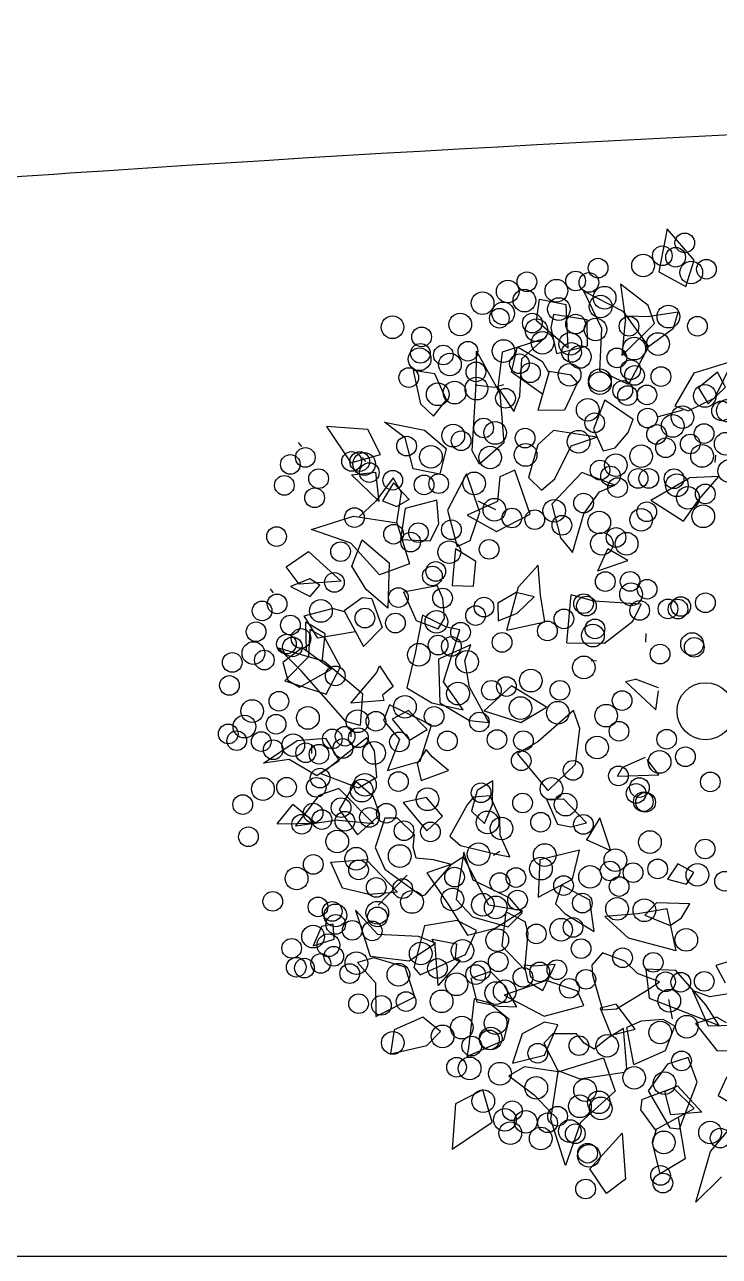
# Model space of a CAD drawing. Header units: millimetres. Extents: x 441061 to 442903, y 4515148 to 4515613.
# Drawn here: x 442267.672 to 442269.493, y 4515523.829 to 4515527.058 of the extents above; entities that cross this region are included whole.
import ezdxf

# ---------------------------------------------------------------- set-up
doc = ezdxf.new("R2010")
doc.units = ezdxf.units.MM
doc.linetypes.add('CONTINUA', pattern=[0])
for name, color, linetype in [('01_ALBIZIA', 7, 'Continuous'), ('01_alzado', 5, 'CONTINUA'), ('01_pinos', 7, 'Continuous'), ('01_piscinas', 254, 'Continuous'), ('ARBOL', 116, 'Continuous')]:
    doc.layers.add(name, color=color, linetype=linetype)

# ---------------------------------------------------------------- blocks, each defined once
blk = doc.blocks.new('A$C7A453A91')
at = {"layer": 'ARBOL', "color": 56}
for p, q in [((0.6363, 2.6595, 676.79), (0.5139, 2.691, 676.79)), ((0.5139, 2.691, 676.79), (0.5673, 2.5685, 676.79)), ((0.6608, 2.5774, 676.79), (0.6363, 2.6595, 676.79)), ((0.5673, 2.5685, 676.79), (0.6608, 2.5774, 676.79)), ((0.6859, 2.4999, 676.79), (0.6214, 2.4397, 676.79)), ((0.7028, 2.4517, 676.79), (0.6859, 2.4999, 676.79)), ((0.5994, 2.4647, 676.79), (0.4923, 2.4703, 676.79)), ((0.4923, 2.4703, 676.79), (0.5689, 2.3873, 676.79)), ((0.6462, 2.4301, 676.79), (0.5994, 2.4647, 676.79)), ((0.6716, 2.3623, 676.79), (0.7028, 2.4517, 676.79)), ((0.9092, 2.4715, 676.79), (0.8315, 2.3733, 676.79)), ((0.9275, 2.3486, 676.79), (0.9092, 2.4715, 676.79)), ((0.5614, 2.4008, 676.79), (0.6214, 2.4397, 676.79)), ((0.6206, 2.2943, 676.79), (0.6462, 2.4301, 676.79)), ((0.8896, 2.4176, 676.79), (0.8691, 2.3446, 676.79)), ((0.9355, 2.3938, 676.79), (0.8896, 2.4176, 676.79)), ((0.4122, 2.3896, 676.79), (0.5451, 2.4065, 676.79)), ((0.5222, 2.3266, 676.79), (0.4122, 2.3896, 676.79)), ((0.5451, 2.4065, 676.79), (0.6716, 2.3623, 676.79)), ((0.6206, 2.2943, 676.79), (0.5689, 2.3873, 676.79)), ((0.9213, 2.3212, 676.79), (0.9355, 2.3938, 676.79)), ((0.6716, 2.3623, 676.79), (0.6872, 2.232, 676.79)), ((0.8315, 2.3733, 676.79), (0.8404, 2.2587, 676.79)), ((0.8691, 2.3446, 676.79), (0.9213, 2.3212, 676.79)), ((0.8829, 2.2689, 676.79), (0.9275, 2.3486, 676.79)), ((0.3147, 2.2917, 676.79), (0.391, 2.3249, 676.79)), ((0.4705, 2.3228, 676.79), (0.3768, 2.2774, 676.79)), ((0.4722, 2.2185, 676.79), (0.391, 2.3249, 676.79)), ((0.5163, 2.2573, 676.79), (0.4705, 2.3228, 676.79)), ((0.5909, 2.2164, 676.79), (0.5222, 2.3266, 676.79)), ((0.3449, 2.2319, 676.79), (0.3147, 2.2917, 676.79)), ((0.3768, 2.2774, 676.79), (0.3931, 2.2394, 676.79)), ((0.8404, 2.2587, 676.79), (0.8829, 2.2689, 676.79)), ((0.4722, 2.2185, 676.79), (0.3449, 2.2319, 676.79)), ((0.3931, 2.2394, 676.79), (0.452, 2.1845, 676.79)), ((0.452, 2.1845, 676.79), (0.5163, 2.2573, 676.79)), ((0.6872, 2.232, 676.79), (0.5909, 2.2164, 676.79)), ((0.3944, 2.1999, 676.79), (0.3124, 2.094, 676.79)), ((0.3736, 2.1106, 676.79), (0.3944, 2.1999, 676.79)), ((0.5264, 2.1562, 676.79), (0.465, 2.1266, 676.79)), ((0.5547, 2.1481, 676.79), (0.5264, 2.1562, 676.79)), ((0.5547, 2.1481, 676.79), (0.5703, 2.0561, 676.79)), ((0.6538, 2.152, 676.79), (0.7591, 2.1523, 676.79)), ((0.6538, 2.152, 676.79), (0.6764, 2.058, 676.79)), ((0.7692, 2.1101, 676.79), (0.7591, 2.1523, 676.79)), ((1.0739, 2.1571, 676.79), (1.0027, 2.1028, 676.79)), ((1.0643, 2.0654, 676.79), (1.0739, 2.1571, 676.79)), ((0.342, 2.1344, 676.79), (0.4301, 2.1406, 676.79)), ((0.3706, 2.0593, 676.79), (0.342, 2.1344, 676.79)), ((0.4334, 2.014, 676.79), (0.3736, 2.1106, 676.79)), ((0.4334, 2.014, 676.79), (0.3736, 2.1106, 676.79)), ((0.4661, 2.1234, 676.79), (0.4301, 2.1406, 676.79)), ((0.465, 2.1266, 676.79), (0.5038, 2.0093, 676.79)), ((0.3124, 2.094, 676.79), (0.3633, 1.9969, 676.79)), ((0.7629, 2.0489, 676.79), (0.7692, 2.1101, 676.79)), ((0.9438, 1.9789, 676.79), (1.0027, 2.1028, 676.79)), ((0.3029, 1.9686, 676.79), (0.246, 2.0518, 676.79)), ((0.246, 2.0518, 676.79), (0.3776, 1.9865, 676.79)), ((0.487, 2.0574, 676.79), (0.3706, 2.0593, 676.79)), ((0.5703, 2.0561, 676.79), (0.5038, 2.0093, 676.79)), ((0.6983, 2.044, 676.79), (0.5775, 1.9858, 676.79)), ((0.6492, 1.978, 676.79), (0.6983, 2.044, 676.79)), ((0.6764, 2.058, 676.79), (0.7381, 2.0207, 676.79)), ((0.7381, 2.0207, 676.79), (0.7629, 2.0489, 676.79)), ((1.0631, 1.9831, 676.79), (1.0643, 2.0654, 676.79)), ((0.4455, 1.9646, 676.79), (0.4334, 2.014, 676.79)), ((0.4085, 1.7927, 676.79), (0.3029, 1.9686, 676.79)), ((0.3633, 1.9969, 676.79), (0.4455, 1.9646, 676.79)), ((0.3776, 1.9865, 676.79), (0.4746, 1.8682, 676.79)), ((0.5775, 1.9858, 676.79), (0.5639, 1.9221, 676.79)), ((0.6655, 1.866, 676.79), (0.6492, 1.978, 676.79)), ((0.9438, 1.9789, 676.79), (1.0631, 1.9831, 676.79)), ((0.1814, 1.9221, 676.79), (0.1211, 1.893, 676.79)), ((0.2556, 1.8767, 676.79), (0.1814, 1.9221, 676.79)), ((0.5639, 1.9221, 676.79), (0.5971, 1.8238, 676.79)), ((0.7225, 1.9292, 676.79), (0.7015, 1.7975, 676.79)), ((0.8271, 1.9543, 676.79), (0.7225, 1.9292, 676.79)), ((0.8007, 1.9107, 676.79), (0.8271, 1.9543, 676.79)), ((0.1211, 1.893, 676.79), (0.1969, 1.8225, 676.79)), ((0.7994, 1.8284, 676.79), (0.8007, 1.9107, 676.79)), ((0.2508, 1.8135, 676.79), (0.2556, 1.8767, 676.79)), ((0.4746, 1.8682, 676.79), (0.4501, 1.7729, 676.79)), ((0.6511, 1.8147, 676.79), (0.6655, 1.866, 676.79)), ((0.1969, 1.8225, 676.79), (0.2508, 1.8135, 676.79)), ((0.5496, 1.8191, 676.79), (0.5232, 1.7755, 676.79)), ((0.6647, 1.7349, 676.79), (0.5496, 1.8191, 676.79)), ((0.5971, 1.8238, 676.79), (0.6511, 1.8147, 676.79)), ((0.8382, 1.7111, 676.79), (0.7994, 1.8284, 676.79)), ((0.4501, 1.7729, 676.79), (0.4085, 1.7927, 676.79)), ((0.5232, 1.7755, 676.79), (0.5601, 1.7098, 676.79)), ((0.7015, 1.7975, 676.79), (0.7816, 1.7273, 676.79)), ((0.991, 1.7869, 676.79), (0.9201, 1.7822, 676.79)), ((0.9336, 1.7095, 676.79), (0.9201, 1.7822, 676.79)), ((0.9336, 1.7095, 676.79), (0.991, 1.7869, 676.79)), ((0.138, 1.713, 676.79), (0.2524, 1.7628, 676.79)), ((0.2524, 1.7628, 676.79), (0.3388, 1.7537, 676.79)), ((0.3388, 1.7537, 676.79), (0.3675, 1.6786, 676.79)), ((0.6103, 1.6325, 676.79), (0.6647, 1.7349, 676.79)), ((0.2177, 1.7098, 676.79), (0.138, 1.713, 676.79)), ((0.2912, 1.6454, 676.79), (0.2177, 1.7098, 676.79)), ((0.5346, 1.6516, 676.79), (0.4347, 1.7255, 676.79)), ((0.4347, 1.7255, 676.79), (0.4492, 1.6012, 676.79)), ((0.5601, 1.7098, 676.79), (0.5073, 1.6227, 676.79)), ((0.7816, 1.7273, 676.79), (0.8382, 1.7111, 676.79)), ((1.1, 1.7006, 676.79), (0.9757, 1.6262, 676.79)), ((1.1086, 1.6431, 676.79), (1.1, 1.7006, 676.79)), ((0.1088, 1.6655, 676.79), (0, 1.6013, 676.79)), ((0.1842, 1.6248, 676.79), (0.1088, 1.6655, 676.79)), ((0.3675, 1.6786, 676.79), (0.2912, 1.6454, 676.79)), ((0.1244, 1.5525, 676.79), (0.1842, 1.6248, 676.79)), ((0.5073, 1.6227, 676.79), (0.6103, 1.6325, 676.79)), ((0.5594, 1.5637, 676.79), (0.5346, 1.6516, 676.79)), ((0.9757, 1.6262, 676.79), (0.9077, 1.6024, 676.79)), ((1.0759, 1.5384, 676.79), (1.1086, 1.6431, 676.79)), ((0, 1.6013, 676.79), (0.1244, 1.5525, 676.79)), ((0.2568, 1.5878, 676.79), (0.2537, 1.4996, 676.79)), ((0.3027, 1.5656, 676.79), (0.2568, 1.5878, 676.79)), ((0.4059, 1.6074, 676.79), (0.3398, 1.532, 676.79)), ((0.451, 1.5512, 676.79), (0.4059, 1.6074, 676.79)), ((0.4492, 1.6012, 676.79), (0.5365, 1.5264, 676.79)), ((0.7735, 1.6197, 676.79), (0.7616, 1.5309, 676.79)), ((0.8316, 1.5481, 676.79), (0.7735, 1.6197, 676.79)), ((0.9799, 1.4739, 676.79), (0.9077, 1.6024, 676.79)), ((0.1461, 1.5229, 676.79), (0.2034, 1.5723, 676.79)), ((0.2619, 1.5043, 676.79), (0.2034, 1.5723, 676.79)), ((0.2657, 1.5761, 676.79), (0.27, 1.5112, 676.79)), ((0.3342, 1.5615, 676.79), (0.2657, 1.5761, 676.79)), ((0.3439, 1.4804, 676.79), (0.3027, 1.5656, 676.79)), ((0.3342, 1.5615, 676.79), (0.3153, 1.5223, 676.79)), ((0.4596, 1.4936, 676.79), (0.451, 1.5512, 676.79)), ((0.5365, 1.5264, 676.79), (0.5594, 1.5637, 676.79)), ((0.8889, 1.489, 676.79), (0.8316, 1.5481, 676.79)), ((0.1461, 1.5229, 676.79), (0.2619, 1.5043, 676.79)), ((0.27, 1.5112, 676.79), (0.3153, 1.5223, 676.79)), ((0.3398, 1.532, 676.79), (0.3818, 1.4452, 676.79)), ((0.61, 1.5203, 676.79), (0.5369, 1.5177, 676.79)), ((0.5369, 1.5177, 676.79), (0.5738, 1.452, 676.79)), ((0.6469, 1.4546, 676.79), (0.61, 1.5203, 676.79)), ((0.7654, 1.5132, 676.79), (0.7375, 1.4543, 676.79)), ((0.8075, 1.4017, 676.79), (0.7616, 1.5309, 676.79)), ((0.8185, 1.5333, 676.79), (0.7654, 1.5132, 676.79)), ((0.8039, 1.4628, 676.79), (0.8185, 1.5333, 676.79)), ((0.9799, 1.4739, 676.79), (1.0759, 1.5384, 676.79)), ((1.2895, 1.5195, 676.79), (1.2159, 1.5019, 676.79)), ((1.3208, 1.4599, 676.79), (1.2945, 1.5119, 676.79)), ((0.2232, 1.4222, 676.79), (0.3439, 1.4804, 676.79)), ((0.2388, 1.4297, 676.79), (0.2537, 1.4996, 676.79)), ((0.3439, 1.4804, 676.79), (0.4471, 1.3992, 676.79)), ((0.3818, 1.4452, 676.79), (0.4596, 1.4936, 676.79)), ((0.8075, 1.4017, 676.79), (0.8889, 1.489, 676.79)), ((1.1956, 1.4787, 676.79), (1.2159, 1.5019, 676.79)), ((1.1956, 1.4787, 676.79), (1.3208, 1.4599, 676.79)), ((0.5738, 1.452, 676.79), (0.5922, 1.4192, 676.79)), ((0.5922, 1.4192, 676.79), (0.6469, 1.4546, 676.79)), ((0.7375, 1.4543, 676.79), (0.7693, 1.4098, 676.79)), ((0.7693, 1.4098, 676.79), (0.8039, 1.4628, 676.79)), ((0.1412, 1.3163, 676.79), (0.2232, 1.4222, 676.79)), ((0.4471, 1.3992, 676.79), (0.3901, 1.3201, 676.79)), ((0.3065, 1.2938, 676.79), (0.2861, 1.3783, 676.79)), ((0.2861, 1.3783, 676.79), (0.3942, 1.3669, 676.79)), ((0.3942, 1.3669, 676.79), (0.4695, 1.2509, 676.79)), ((0.4801, 1.319, 676.79), (0.5542, 1.3937, 676.79)), ((0.5913, 1.371, 676.79), (0.5542, 1.3937, 676.79)), ((0.63, 1.3233, 676.79), (0.5913, 1.371, 676.79)), ((0.2636, 1.3495, 676.79), (0.1412, 1.3163, 676.79)), ((0.3901, 1.3201, 676.79), (0.2636, 1.3495, 676.79)), ((0.4801, 1.319, 676.79), (0.5625, 1.2686, 676.79)), ((0.6325, 1.2858, 676.79), (0.63, 1.3233, 676.79)), ((0.6884, 1.3213, 676.79), (0.6503, 1.3047, 676.79)), ((0.7374, 1.1616, 676.79), (0.6884, 1.3213, 676.79)), ((1.3768, 1.3213, 676.79), (1.3372, 1.2568, 676.79)), ((1.441, 1.3013, 676.79), (1.3857, 1.3195, 676.79)), ((0.3831, 1.26, 676.79), (0.3065, 1.2938, 676.79)), ((0.5625, 1.2686, 676.79), (0.6325, 1.2858, 676.79)), ((0.6503, 1.3047, 676.79), (0.5689, 1.2926, 676.79)), ((0.5689, 1.2926, 676.79), (0.616, 1.1847, 676.79)), ((0.7424, 1.3018, 676.79), (0.6862, 1.2101, 676.79)), ((0.7546, 1.2523, 676.79), (0.7424, 1.3018, 676.79)), ((1.1147, 1.3154, 676.79), (1.0795, 1.1749, 676.79)), ((1.1615, 1.2808, 676.79), (1.1147, 1.3154, 676.79)), ((1.3392, 1.2261, 676.79), (1.441, 1.3013, 676.79)), ((0.1414, 1.1781, 676.79), (0.1719, 1.2555, 676.79)), ((0.3046, 1.2377, 676.79), (0.1719, 1.2555, 676.79)), ((0.4695, 1.2509, 676.79), (0.3831, 1.26, 676.79)), ((0.4127, 1.2462, 676.79), (0.387, 1.2319, 676.79)), ((0.4127, 1.2462, 676.79), (0.4888, 1.1923, 676.79)), ((0.8118, 1.1933, 676.79), (0.7546, 1.2523, 676.79)), ((0.9162, 1.2694, 676.79), (0.8902, 1.1588, 676.79)), ((1.0408, 1.2769, 676.79), (0.9162, 1.2694, 676.79)), ((1.003, 1.1933, 676.79), (1.0408, 1.2769, 676.79)), ((1.2124, 1.1836, 676.79), (1.1615, 1.2808, 676.79)), ((1.3392, 1.2261, 676.79), (1.3372, 1.2568, 676.79)), ((0.3046, 1.2377, 676.79), (0.2051, 1.1571, 676.79)), ((0.387, 1.2319, 676.79), (0.3645, 1.1676, 676.79)), ((0.6862, 1.2101, 676.79), (0.7644, 1.1022, 676.79)), ((0.2051, 1.1571, 676.79), (0.1414, 1.1781, 676.79)), ((0.2219, 1.1893, 676.79), (0.1872, 1.1363, 676.79)), ((0.2584, 1.1906, 676.79), (0.2219, 1.1893, 676.79)), ((0.2537, 1.1448, 676.79), (0.2584, 1.1906, 676.79)), ((0.4888, 1.1923, 676.79), (0.4749, 1.1121, 676.79)), ((0.616, 1.1847, 676.79), (0.6563, 1.0826, 676.79)), ((0.9222, 1.1377, 676.79), (0.8118, 1.1933, 676.79)), ((0.8902, 1.1588, 676.79), (1.003, 1.1933, 676.79)), ((1.0795, 1.1749, 676.79), (1.0482, 1.11, 676.79)), ((1.1901, 1.0702, 676.79), (1.2124, 1.1836, 676.79)), ((0.1872, 1.1363, 676.79), (0.2537, 1.1448, 676.79)), ((0.272, 1.0861, 676.79), (0.3299, 1.1528, 676.79)), ((0.3675, 1.1661, 676.79), (0.3299, 1.1528, 676.79)), ((0.429, 1.1342, 676.79), (0.3454, 1.0533, 676.79)), ((0.3645, 1.1676, 676.79), (0.4749, 1.1121, 676.79)), ((0.8356, 1.1256, 676.79), (0.7374, 1.1616, 676.79)), ((0.8707, 1.1092, 676.79), (0.9222, 1.1377, 676.79)), ((0.7444, 1.0888, 676.79), (0.8356, 1.1256, 676.79)), ((0.7644, 1.1022, 676.79), (0.8707, 1.1092, 676.79)), ((1.1901, 1.0702, 676.79), (1.0482, 1.11, 676.79)), ((1.6991, 1.1167, 676.79), (1.6438, 1.1097, 676.79)), ((1.6438, 1.1097, 676.79), (1.6441, 1.0539, 676.79)), ((1.7007, 1.0737, 676.79), (1.6991, 1.1167, 676.79)), ((0.3454, 1.0533, 676.79), (0.272, 1.0861, 676.79)), ((0.3561, 1.0769, 676.79), (0.2874, 1.0723, 676.79)), ((0.3387, 1.0014, 676.79), (0.2874, 1.0723, 676.79)), ((0.3621, 1.0664, 676.79), (0.3106, 1.0616, 676.79)), ((0.3106, 1.0616, 676.79), (0.3541, 0.99, 676.79)), ((0.3987, 1, 676.79), (0.3561, 1.0769, 676.79)), ((0.452, 1.0209, 676.79), (0.3621, 1.0664, 676.79)), ((0.5411, 0.9472, 676.79), (0.5538, 1.0695, 676.79)), ((0.5538, 1.0695, 676.79), (0.5487, 1.0906, 676.79)), ((0.5487, 1.0906, 676.79), (0.6186, 1.0626, 676.79)), ((0.6186, 1.0626, 676.79), (0.6072, 1.0226, 676.79)), ((0.6563, 1.0826, 676.79), (0.7444, 1.0888, 676.79)), ((1.2008, 1.0453, 676.79), (1.2432, 1.0755, 676.79)), ((1.343, 1.0547, 676.79), (1.2432, 1.0755, 676.79)), ((1.3672, 1.0901, 676.79), (1.3723, 1.0121, 676.79)), ((1.4522, 1.0269, 676.79), (1.3672, 1.0901, 676.79)), ((1.6441, 1.0539, 676.79), (1.7007, 1.0737, 676.79)), ((0.4641, 0.927, 676.79), (0.452, 1.0209, 676.79)), ((0.6072, 1.0226, 676.79), (0.6205, 1.0109, 676.79)), ((0.7827, 1.0318, 676.79), (0.6418, 1.01, 676.79)), ((0.6996, 1.0291, 676.79), (0.6734, 0.9786, 676.79)), ((0.7793, 1.0134, 676.79), (0.6996, 1.0291, 676.79)), ((0.8167, 0.921, 676.79), (0.7827, 1.0318, 676.79)), ((1.2008, 1.0453, 676.79), (1.2718, 1.0004, 676.79)), ((1.3099, 1.017, 676.79), (1.343, 1.0547, 676.79)), ((1.4522, 1.0269, 676.79), (1.3723, 1.0121, 676.79)), ((1.7433, 1.0305, 676.79), (1.658, 0.9746, 676.79)), ((1.7466, 0.9805, 676.79), (1.7433, 1.0305, 676.79)), ((0.2625, 0.9599, 676.79), (0.4018, 1.0067, 676.79)), ((0.3225, 1.0017, 676.79), (0.2995, 0.9317, 676.79)), ((0.4333, 0.9992, 676.79), (0.3225, 1.0017, 676.79)), ((0.3541, 0.99, 676.79), (0.3363, 0.8889, 676.79)), ((0.3846, 0.8982, 676.79), (0.4333, 0.9992, 676.79)), ((0.4018, 1.0067, 676.79), (0.554, 0.9916, 676.79)), ((0.6205, 1.0109, 676.79), (0.5411, 0.9472, 676.79)), ((0.554, 0.9916, 676.79), (0.6041, 0.907, 676.79)), ((0.6418, 1.01, 676.79), (0.6539, 0.9605, 676.79)), ((0.7536, 0.956, 676.79), (0.7793, 1.0134, 676.79)), ((1.034, 0.9981, 676.79), (1.0107, 0.9463, 676.79)), ((1.0735, 0.9379, 676.79), (1.034, 0.9981, 676.79)), ((1.2718, 1.0004, 676.79), (1.3099, 1.017, 676.79)), ((1.7313, 0.9418, 676.79), (1.7466, 0.9805, 676.79)), ((1.9778, 0.9975, 676.79), (1.9163, 0.9202, 676.79)), ((0.3616, 0.9413, 676.79), (0.2625, 0.9599, 676.79)), ((0.6539, 0.9605, 676.79), (0.7264, 0.9401, 676.79)), ((0.6734, 0.9786, 676.79), (0.7536, 0.956, 676.79)), ((0.8394, 0.9532, 676.79), (0.8111, 0.9613, 676.79)), ((0.8111, 0.9613, 676.79), (0.8131, 0.9096, 676.79)), ((0.9043, 0.9464, 676.79), (0.8394, 0.9532, 676.79)), ((0.8531, 0.8745, 676.79), (0.9043, 0.9464, 676.79)), ((1.0107, 0.9463, 676.79), (1.0325, 0.8849, 676.79)), ((1.0536, 0.9555, 676.79), (1.0138, 0.9236, 676.79)), ((1.1152, 0.9181, 676.79), (1.0536, 0.9555, 676.79)), ((1.3726, 0.9739, 676.79), (1.2897, 0.8805, 676.79)), ((1.4049, 0.8881, 676.79), (1.3726, 0.9739, 676.79)), ((1.6948, 0.9777, 676.79), (1.6298, 0.9148, 676.79)), ((1.6494, 0.9233, 676.79), (1.658, 0.9746, 676.79)), ((1.7909, 0.8883, 676.79), (1.6948, 0.9777, 676.79)), ((0.2995, 0.9317, 676.79), (0.3433, 0.8955, 676.79)), ((0.3363, 0.8889, 676.79), (0.4641, 0.927, 676.79)), ((0.5606, 0.8915, 676.79), (0.3616, 0.9413, 676.79)), ((0.6041, 0.907, 676.79), (0.5606, 0.8915, 676.79)), ((0.7264, 0.9401, 676.79), (0.7507, 0.8412, 676.79)), ((0.7507, 0.8412, 676.79), (0.8167, 0.921, 676.79)), ((0.8131, 0.9096, 676.79), (0.8531, 0.8745, 676.79)), ((1.0138, 0.9236, 676.79), (1.0107, 0.8931, 676.79)), ((1.0865, 0.8759, 676.79), (1.0735, 0.9379, 676.79)), ((1.147, 0.8736, 676.79), (1.1152, 0.9181, 676.79)), ((1.6298, 0.9148, 676.79), (1.5511, 0.8509, 676.79)), ((1.6494, 0.9233, 676.79), (1.7313, 0.9418, 676.79)), ((1.9163, 0.9202, 676.79), (1.9699, 0.8924, 676.79)), ((0.3433, 0.8955, 676.79), (0.3846, 0.8982, 676.79)), ((0.6421, 0.8877, 676.79), (0.598, 0.743, 676.79)), ((0.6838, 0.8678, 676.79), (0.6421, 0.8877, 676.79)), ((0.7356, 0.8058, 676.79), (0.6838, 0.8678, 676.79)), ((1.0107, 0.8931, 676.79), (1.0212, 0.7838, 676.79)), ((1.0325, 0.8849, 676.79), (1.0865, 0.8759, 676.79)), ((1.2087, 0.8362, 676.79), (1.147, 0.8736, 676.79)), ((1.2897, 0.8805, 676.79), (1.3495, 0.7839, 676.79)), ((1.3495, 0.7839, 676.79), (1.4049, 0.8881, 676.79)), ((1.7909, 0.8883, 676.79), (1.6487, 0.8377, 676.79)), ((2.0201, 0.893, 676.79), (1.9552, 0.83, 676.79)), ((0.8958, 0.8414, 676.79), (0.8459, 0.7879, 676.79)), ((0.9683, 0.8211, 676.79), (0.8958, 0.8414, 676.79)), ((1.1706, 0.8196, 676.79), (1.2087, 0.8362, 676.79)), ((1.4855, 0.8655, 676.79), (1.3873, 0.8544, 676.79)), ((1.3873, 0.8544, 676.79), (1.4056, 0.7968, 676.79)), ((1.5509, 0.7943, 676.79), (1.4855, 0.8655, 676.79)), ((1.5511, 0.8509, 676.79), (1.6487, 0.8377, 676.79)), ((1.8241, 0.8379, 676.79), (1.7462, 0.7894, 676.79)), ((1.9589, 0.8031, 676.79), (1.8241, 0.8379, 676.79)), ((1.9552, 0.83, 676.79), (1.9008, 0.8166, 676.79)), ((2.0016, 0.7548, 676.79), (2.1203, 0.8409, 676.79)), ((0.4714, 0.76, 676.79), (0.539, 0.8147, 676.79)), ((0.539, 0.8147, 676.79), (0.6123, 0.7819, 676.79)), ((0.7076, 0.7469, 676.79), (0.7356, 0.8058, 676.79)), ((0.9547, 0.7574, 676.79), (0.9683, 0.8211, 676.79)), ((1.0644, 0.7793, 676.79), (1.1706, 0.8196, 676.79)), ((1.4056, 0.7968, 676.79), (1.4471, 0.7881, 676.79)), ((1.4471, 0.7881, 676.79), (1.5509, 0.7943, 676.79)), ((1.9008, 0.8166, 676.79), (2.0016, 0.7548, 676.79)), ((2.0288, 0.7752, 676.79), (1.9589, 0.8031, 676.79)), ((2.0072, 0.7914, 676.79), (1.9662, 0.7385, 676.79)), ((2.0426, 0.7938, 676.79), (2.0072, 0.7914, 676.79)), ((0.4257, 0.6439, 676.79), (0.4714, 0.76, 676.79)), ((0.6123, 0.7819, 676.79), (0.5818, 0.7045, 676.79)), ((0.7615, 0.7508, 676.79), (0.6899, 0.7587, 676.79)), ((0.6899, 0.7587, 676.79), (0.6965, 0.6586, 676.79)), ((0.8459, 0.7879, 676.79), (0.9184, 0.7675, 676.79)), ((0.9184, 0.7675, 676.79), (0.9547, 0.7574, 676.79)), ((1.0212, 0.7838, 676.79), (1.0644, 0.7793, 676.79)), ((1.092, 0.7561, 676.79), (1.0767, 0.7174, 676.79)), ((1.1569, 0.7142, 676.79), (1.0843, 0.7681, 676.79)), ((1.0843, 0.7681, 676.79), (1.1483, 0.6353, 676.79)), ((1.2395, 0.6779, 676.79), (1.092, 0.7561, 676.79)), ((1.6088, 0.7557, 676.79), (1.6032, 0.705, 676.79)), ((1.6788, 0.7729, 676.79), (1.6088, 0.7557, 676.79)), ((1.7328, 0.7638, 676.79), (1.6788, 0.7729, 676.79)), ((1.8028, 0.781, 676.79), (1.7328, 0.7638, 676.79)), ((1.7462, 0.7894, 676.79), (1.8047, 0.7215, 676.79)), ((1.7876, 0.7423, 676.79), (1.8028, 0.781, 676.79)), ((1.9392, 0.7537, 676.79), (2.0288, 0.7752, 676.79)), ((2.0661, 0.7073, 676.79), (2.1513, 0.7632, 676.79)), ((0.5881, 0.7183, 676.79), (0.7076, 0.7469, 676.79)), ((0.598, 0.743, 676.79), (0.5881, 0.7183, 676.79)), ((0.8083, 0.7162, 676.79), (0.7615, 0.7508, 676.79)), ((0.7875, 0.6269, 676.79), (0.8083, 0.7162, 676.79)), ((0.8585, 0.7385, 676.79), (0.827, 0.716, 676.79)), ((0.827, 0.716, 676.79), (0.854, 0.6256, 676.79)), ((0.93, 0.7258, 676.79), (0.8585, 0.7385, 676.79)), ((0.9484, 0.693, 676.79), (0.93, 0.7258, 676.79)), ((1.0767, 0.7174, 676.79), (1.0277, 0.6514, 676.79)), ((1.2802, 0.7321, 676.79), (1.1569, 0.7142, 676.79)), ((1.3344, 0.7218, 676.79), (1.2395, 0.6779, 676.79)), ((1.3365, 0.7162, 676.79), (1.2802, 0.7321, 676.79)), ((1.2959, 0.6313, 676.79), (1.3344, 0.7218, 676.79)), ((1.3266, 0.6568, 676.79), (1.3365, 0.7162, 676.79)), ((1.741, 0.6387, 676.79), (1.7876, 0.7423, 676.79)), ((1.8047, 0.7215, 676.79), (1.9392, 0.7537, 676.79)), ((1.9662, 0.7385, 676.79), (2.0661, 0.7073, 676.79)), ((0.4844, 0.698, 676.79), (0.4257, 0.6439, 676.79)), ((0.5818, 0.7045, 676.79), (0.4844, 0.698, 676.79)), ((0.6596, 0.7108, 676.79), (0.6215, 0.6593, 676.79)), ((0.809, 0.6826, 676.79), (0.6596, 0.7108, 676.79)), ((0.809, 0.6826, 676.79), (0.7066, 0.6258, 676.79)), ((0.9751, 0.6695, 676.79), (0.9484, 0.693, 676.79)), ((1.0216, 0.6956, 676.79), (0.9751, 0.6695, 676.79)), ((1.0746, 0.7157, 676.79), (1.0216, 0.6956, 676.79)), ((1.0619, 0.5935, 676.79), (1.0746, 0.7157, 676.79)), ((1.3605, 0.6991, 676.79), (1.2941, 0.6906, 676.79)), ((1.2941, 0.6906, 676.79), (1.3427, 0.598, 676.79)), ((1.3872, 0.6757, 676.79), (1.3605, 0.6991, 676.79)), ((1.6032, 0.705, 676.79), (1.6226, 0.6812, 676.79)), ((1.6226, 0.6812, 676.79), (1.7073, 0.6114, 676.79)), ((1.8771, 0.6931, 676.79), (1.8246, 0.6505, 676.79)), ((1.9183, 0.6958, 676.79), (1.8771, 0.6931, 676.79)), ((1.9372, 0.6187, 676.79), (1.9183, 0.6958, 676.79)), ((0.6215, 0.6593, 676.79), (0.6154, 0.5415, 676.79)), ((0.6965, 0.6586, 676.79), (0.7875, 0.6269, 676.79)), ((1.0277, 0.6514, 676.79), (1.1373, 0.6083, 676.79)), ((1.2184, 0.6203, 676.79), (1.3266, 0.6568, 676.79)), ((1.4425, 0.5772, 676.79), (1.3872, 0.6757, 676.79)), ((1.5097, 0.6437, 676.79), (1.459, 0.6027, 676.79)), ((1.5243, 0.5567, 676.79), (1.5097, 0.6437, 676.79)), ((1.7318, 0.6495, 676.79), (1.6988, 0.6118, 676.79)), ((1.8234, 0.6193, 676.79), (1.7318, 0.6495, 676.79)), ((1.8246, 0.6505, 676.79), (1.7996, 0.6097, 676.79)), ((2.1369, 0.6589, 676.79), (2.1474, 0.5962, 676.79)), ((0.6154, 0.5415, 676.79), (0.7066, 0.6258, 676.79)), ((0.854, 0.6256, 676.79), (0.9157, 0.5883, 676.79)), ((1.1373, 0.6083, 676.79), (1.238, 0.5647, 676.79)), ((1.1483, 0.6353, 676.79), (1.2184, 0.6203, 676.79)), ((1.238, 0.5647, 676.79), (1.2959, 0.6313, 676.79)), ((1.6126, 0.6153, 676.79), (1.516, 0.5881, 676.79)), ((1.6536, 0.5901, 676.79), (1.6126, 0.6153, 676.79)), ((1.6988, 0.6118, 676.79), (1.7738, 0.5627, 676.79)), ((1.7073, 0.6114, 676.79), (1.741, 0.6387, 676.79)), ((1.7738, 0.5627, 676.79), (1.8234, 0.6193, 676.79)), ((1.8818, 0.5281, 676.79), (1.7996, 0.6097, 676.79)), ((1.8818, 0.5281, 676.79), (1.9372, 0.6187, 676.79)), ((2.0066, 0.64, 676.79), (1.9656, 0.5871, 676.79)), ((2.0719, 0.5941, 676.79), (2.0066, 0.64, 676.79)), ((2.2253, 0.442, 676.79), (2.2419, 0.6094, 676.79)), ((0.5659, 0.5152, 676.79), (0.5715, 0.5907, 676.79)), ((0.5659, 0.5152, 676.79), (0.6609, 0.584, 676.79)), ((0.6609, 0.584, 676.79), (0.5715, 0.5907, 676.79)), ((0.7672, 0.512, 676.79), (0.8516, 0.5804, 676.79)), ((0.8516, 0.5804, 676.79), (0.9869, 0.5516, 676.79)), ((0.9157, 0.5883, 676.79), (1.0537, 0.5841, 676.79)), ((1.0537, 0.5841, 676.79), (1.0619, 0.5935, 676.79)), ((1.1866, 0.584, 676.79), (1.1139, 0.5144, 676.79)), ((1.2531, 0.5924, 676.79), (1.1866, 0.584, 676.79)), ((1.2667, 0.5137, 676.79), (1.2531, 0.5924, 676.79)), ((1.3427, 0.598, 676.79), (1.4425, 0.5772, 676.79)), ((1.459, 0.6027, 676.79), (1.4332, 0.5884, 676.79)), ((1.4332, 0.5884, 676.79), (1.4711, 0.5532, 676.79)), ((1.516, 0.5881, 676.79), (1.4346, 0.4782, 676.79)), ((1.5714, 0.4941, 676.79), (1.6536, 0.5901, 676.79)), ((1.7932, 0.601, 676.79), (1.77, 0.5493, 676.79)), ((1.8707, 0.5056, 676.79), (1.7932, 0.601, 676.79)), ((1.9656, 0.5871, 676.79), (1.9633, 0.4864, 676.79)), ((2.1083, 0.4457, 676.79), (2.0719, 0.5941, 676.79)), ((2.1474, 0.5962, 676.79), (2.2212, 0.6011, 676.79)), ((0.9869, 0.5516, 676.79), (0.9194, 0.4969, 676.79)), ((1.4711, 0.5532, 676.79), (1.5243, 0.5567, 676.79)), ((1.77, 0.5493, 676.79), (1.7555, 0.498, 676.79)), ((1.9619, 0.454, 676.79), (2.0212, 0.5377, 676.79)), ((2.0064, 0.5142, 676.79), (2.0284, 0.5505, 676.79)), ((2.0212, 0.5377, 676.79), (2.1094, 0.5224, 676.79)), ((2.0284, 0.5505, 676.79), (2.1351, 0.5264, 676.79)), ((0.8413, 0.4666, 676.79), (0.7672, 0.512, 676.79)), ((0.9194, 0.4969, 676.79), (0.8413, 0.4666, 676.79)), ((1.1139, 0.5144, 676.79), (1.1593, 0.3912, 676.79)), ((1.1717, 0.4901, 676.79), (1.1173, 0.4767, 676.79)), ((1.1362, 0.3996, 676.79), (1.1717, 0.4901, 676.79)), ((1.1563, 0.4942, 676.79), (1.2255, 0.5239, 676.79)), ((1.1748, 0.4828, 676.79), (1.1563, 0.4942, 676.79)), ((1.1876, 0.383, 676.79), (1.2667, 0.5137, 676.79)), ((1.2255, 0.5239, 676.79), (1.2457, 0.4875, 676.79)), ((1.3586, 0.5136, 676.79), (1.3217, 0.4619, 676.79)), ((1.417, 0.5033, 676.79), (1.3574, 0.5138, 676.79)), ((1.4863, 0.4703, 676.79), (1.417, 0.5033, 676.79)), ((1.4346, 0.4782, 676.79), (1.5714, 0.4941, 676.79)), ((1.6212, 0.4964, 676.79), (1.5831, 0.4798, 676.79)), ((1.64, 0.3966, 676.79), (1.6212, 0.4964, 676.79)), ((1.6838, 0.5059, 676.79), (1.6243, 0.4643, 676.79)), ((1.7201, 0.4957, 676.79), (1.6838, 0.5059, 676.79)), ((1.7043, 0.3783, 676.79), (1.7935, 0.4918, 676.79)), ((1.7555, 0.498, 676.79), (1.7201, 0.4957, 676.79)), ((1.771, 0.3985, 676.79), (1.8715, 0.4931, 676.79)), ((1.7935, 0.4918, 676.79), (1.8806, 0.4291, 676.79)), ((1.8715, 0.4931, 676.79), (1.8707, 0.5056, 676.79)), ((2.062, 0.4655, 676.79), (2.0064, 0.5142, 676.79)), ((2.0483, 0.401, 676.79), (2.1094, 0.5224, 676.79)), ((2.1351, 0.5264, 676.79), (2.062, 0.4655, 676.79)), ((1.1173, 0.4767, 676.79), (1.011, 0.411, 676.79)), ((1.1173, 0.4767, 676.79), (1.011, 0.411, 676.79)), ((1.2522, 0.3874, 676.79), (1.1748, 0.4828, 676.79)), ((1.2457, 0.4875, 676.79), (1.2634, 0.4887, 676.79)), ((1.2634, 0.4887, 676.79), (1.2522, 0.3874, 676.79)), ((1.3217, 0.4619, 676.79), (1.3773, 0.4131, 676.79)), ((1.4408, 0.4408, 676.79), (1.4863, 0.4703, 676.79)), ((1.5831, 0.4798, 676.79), (1.5468, 0.4115, 676.79)), ((1.6243, 0.4643, 676.79), (1.6179, 0.4262, 676.79)), ((1.9619, 0.454, 676.79), (1.9776, 0.4257, 676.79)), ((1.9633, 0.4864, 676.79), (2.0826, 0.4314, 676.79)), ((2.0851, 0.4719, 676.79), (2.1741, 0.3799, 676.79)), ((1.011, 0.411, 676.79), (0.9128, 0.4339, 676.79)), ((0.9128, 0.4339, 676.79), (1.0293, 0.3437, 676.79)), ((1.4093, 0.4322, 676.79), (1.3658, 0.4168, 676.79)), ((1.3658, 0.4168, 676.79), (1.4369, 0.2833, 676.79)), ((1.3773, 0.4131, 676.79), (1.4408, 0.4408, 676.79)), ((1.4898, 0.425, 676.79), (1.4093, 0.4322, 676.79)), ((1.5117, 0.3636, 676.79), (1.4898, 0.425, 676.79)), ((1.6179, 0.4262, 676.79), (1.7009, 0.3814, 676.79)), ((1.8806, 0.4291, 676.79), (1.8483, 0.29, 676.79)), ((1.9776, 0.4257, 676.79), (2.0483, 0.401, 676.79)), ((2.0826, 0.4314, 676.79), (2.1083, 0.4457, 676.79)), ((2.2768, 0.2888, 676.79), (2.2253, 0.442, 676.79)), ((1.0293, 0.3437, 676.79), (1.1362, 0.3996, 676.79)), ((1.1593, 0.3912, 676.79), (1.1876, 0.383, 676.79)), ((1.5468, 0.4115, 676.79), (1.5738, 0.3211, 676.79)), ((1.5738, 0.3211, 676.79), (1.64, 0.3966, 676.79)), ((1.7043, 0.3783, 676.79), (1.6105, 0.333, 676.79)), ((1.7009, 0.3814, 676.79), (1.771, 0.3985, 676.79)), ((1.7683, 0.2455, 676.79), (1.7043, 0.3783, 676.79)), ((2.05, 0.4043, 676.79), (2.0646, 0.3629, 676.79)), ((2.1741, 0.3799, 676.79), (2.1379, 0.2992, 676.79)), ((2.2973, 0.3978, 676.79), (2.2768, 0.2888, 676.79)), ((0.8803, 0.3597, 676.79), (0.8554, 0.3329, 676.79)), ((0.9093, 0.3239, 676.79), (0.8803, 0.3597, 676.79)), ((1.0414, 0.3452, 676.79), (1.0084, 0.3053, 676.79)), ((1.1372, 0.3766, 676.79), (1.0414, 0.3452, 676.79)), ((1.2121, 0.3187, 676.79), (1.1372, 0.3766, 676.79)), ((1.4474, 0.2588, 676.79), (1.5117, 0.3636, 676.79)), ((2.1379, 0.2992, 676.79), (2.0646, 0.3629, 676.79)), ((0.8554, 0.3329, 676.79), (0.8683, 0.271, 676.79)), ((0.8683, 0.271, 676.79), (0.9093, 0.3239, 676.79)), ((1.0084, 0.3053, 676.79), (1.0898, 0.2855, 676.79)), ((1.1487, 0.2015, 676.79), (1.2121, 0.3187, 676.79)), ((1.6105, 0.333, 676.79), (1.5862, 0.2825, 676.79)), ((1.9713, 0.335, 676.79), (1.9517, 0.1891, 676.79)), ((1.9713, 0.335, 676.79), (2.0599, 0.2256, 676.79)), ((1.0898, 0.2855, 676.79), (1.1487, 0.2015, 676.79)), ((1.2684, 0.2811, 676.79), (1.2185, 0.1996, 676.79)), ((1.3378, 0.2759, 676.79), (1.2684, 0.2811, 676.79)), ((1.3279, 0.2166, 676.79), (1.3378, 0.2759, 676.79)), ((1.4369, 0.2833, 676.79), (1.4474, 0.2588, 676.79)), ((1.5862, 0.2825, 676.79), (1.6832, 0.2791, 676.79)), ((1.76, 0.2627, 676.79), (1.6832, 0.2791, 676.79)), ((1.8483, 0.29, 676.79), (1.8848, 0.1554, 676.79)), ((1.8848, 0.1554, 676.79), (1.7683, 0.2455, 676.79)), ((1.2185, 0.1996, 676.79), (1.2505, 0.1332, 676.79)), ((1.2505, 0.1332, 676.79), (1.3279, 0.2166, 676.79)), ((1.5454, 0.2026, 676.79), (1.5006, 0.1197, 676.79)), ((1.625, 0.1368, 676.79), (1.5454, 0.2026, 676.79)), ((2.0368, 0.1556, 676.79), (1.9517, 0.1891, 676.79)), ((2.0599, 0.2256, 676.79), (2.0368, 0.1556, 676.79)), ((1.5006, 0.1197, 676.79), (1.5713, 0, 676.79)), ((1.5713, 0, 676.79), (1.625, 0.1368, 676.79))]:
    blk.add_line(p, q, dxfattribs=at)
blk = doc.blocks.new('A$C496E5142')
at = {"layer": '01_pinos', "color": 98}
for p, q in [((1.1083, 2.7135), (1.0481, 2.6415)), ((1.315, 2.6227), (1.3018, 2.6466)), ((0.411, 2.4918), (0.4068, 2.4993)), ((0.4917, 2.3912), (0.5144, 2.4182)), ((0.4285, 2.3583), (0.4917, 2.3912)), ((0.4917, 2.3912), (0.4917, 2.3912)), ((0.7517, 2.0229), (0.6799, 2.0121)), ((1.4812, 1.9353), (1.4632, 1.962)), ((0.2576, 1.8981), (0.2397, 1.9034)), ((0.2256, 1.8601), (0.2214, 1.8676)), ((0.0329, 1.8104), (0.0149, 1.8157)), ((1.3543, 1.7658), (1.3692, 1.7771)), ((0.5398, 1.5797), (0.5398, 1.5797)), ((0.2529, 1.3091), (0.2349, 1.3143)), ((0.7877, 1.0353), (0.7698, 1.062)), ((1.4761, 0.9983), (1.4648, 0.9735)), ((0.7033, 0.9036), (0.6853, 0.9302)), ((2.2934, 0.9029), (2.3448, 0.8517)), ((1.2458, 0.7338), (1.2197, 0.5829)), ((2.7374, 0.5771), (2.7339, 0.5694)), ((2.1195, 0.3499), (2.116, 0.3422))]:
    blk.add_line(p, q, dxfattribs=at)
for centre, radius in [((0.7659, 3.2232), 0.0361), ((0.886, 3.1887), 0.0361), ((0.7247, 3.1376), 0.0361), ((0.7679, 3.1609), 0.0361), ((0.8472, 3.1475), 0.0416), ((0.6869, 3.0682), 0.0416), ((0.9778, 2.9977), 0.0361), ((0.5566, 2.9663), 0.0361), ((0.8698, 2.9662), 0.0416), ((0.5586, 2.904), 0.0361), ((0.5154, 2.8807), 0.0361), ((0.6379, 2.8906), 0.0416), ((0.6441, 2.8559), 0.0416), ((0.8957, 2.8619), 0.0416), ((0.4776, 2.8113), 0.0416), ((0.7711, 2.855), 0.0361), ((0.37, 2.7767), 0.0361), ((0.6768, 2.7754), 0.0416), ((0.8335, 2.7984), 0.0416), ((0.9725, 2.7695), 0.0361), ((1.1453, 2.8024), 0.0416), ((1.2271, 2.792), 0.0361), ((1.246, 2.8062), 0.0416), ((0.5232, 2.7607), 0.0416), ((0.6051, 2.7503), 0.0361), ((0.8004, 2.7341), 0.0361), ((0.8667, 2.7268), 0.0361), ((0.3323, 2.7074), 0.0416), ((0.4016, 2.7148), 0.0416), ((0.6303, 2.6795), 0.0416), ((0.8903, 2.7179), 0.0361), ((0.968, 2.685), 0.0361), ((1.1221, 2.6917), 0.0416), ((1.2215, 2.6872), 0.0361), ((1.3081, 2.7015), 0.0416), ((0.3642, 2.6319), 0.0416), ((0.4723, 2.6633), 0.0361), ((0.5, 2.65), 0.0416), ((0.6522, 2.6564), 0.0361), ((0.6861, 2.6598), 0.0416), ((0.7954, 2.6317), 0.0416), ((0.8858, 2.648), 0.0361), ((0.911, 2.6427), 0.0361), ((1.1108, 2.645), 0.0416), ((0.2807, 2.6196), 0.0416), ((0.3625, 2.6093), 0.0361), ((0.5442, 2.6249), 0.0416), ((0.6927, 2.5845), 0.0416), ((0.8018, 2.6224), 0.0416), ((1.0185, 2.6162), 0.0361), ((1.2013, 2.6267), 0.0361), ((1.2619, 2.6153), 0.0416), ((1.3756, 2.6262), 0.0416), ((1.0796, 2.5855), 0.0361), ((1.1348, 2.5641), 0.0361), ((0.2575, 2.5089), 0.0416), ((0.4435, 2.5187), 0.0416), ((0.5181, 2.5135), 0.0361), ((0.5703, 2.5091), 0.0361), ((0.8206, 2.5165), 0.0416), ((1.351, 2.5072), 0.0361), ((0.8685, 2.4917), 0.0361), ((1.0784, 2.4878), 0.0416), ((1.2249, 2.4881), 0.0361), ((1.2473, 2.4741), 0.0416), ((1.3067, 2.4593), 0.0416), ((0.3367, 2.444), 0.0361), ((0.8595, 2.4013), 0.0416), ((1.0208, 2.4077), 0.0416), ((1.1159, 2.4141), 0.0361), ((1.148, 2.4362), 0.0361), ((1.3915, 2.4353), 0.0416), ((0.0587, 2.3594), 0.0416), ((0.1667, 2.3909), 0.0361), ((0.2701, 2.3813), 0.0361), ((0.3099, 2.3663), 0.0416), ((0.4037, 2.3983), 0.0361), ((0.5481, 2.3801), 0.0361), ((1.0276, 2.364), 0.0361), ((0.1975, 2.3386), 0.0361), ((0.2072, 2.319), 0.0416), ((0.4401, 2.3487), 0.0416), ((0.9831, 2.36), 0.0361), ((1.073, 2.3438), 0.0361), ((1.2114, 2.3315), 0.0361), ((0.3826, 2.2913), 0.0416), ((0.6905, 2.3005), 0.0361), ((1.2111, 2.2954), 0.0416), ((0.2126, 2.2411), 0.0361), ((0.3351, 2.251), 0.0416), ((0.5439, 2.2447), 0.0361), ((0.589, 2.2537), 0.0416), ((0.7269, 2.2508), 0.0416), ((1.0027, 2.226), 0.0361), ((1.0902, 2.2001), 0.0416), ((1.172, 2.1898), 0.0361), ((1.2173, 2.1929), 0.0416), ((0.4681, 2.1584), 0.0416), ((0.5027, 2.1591), 0.0361), ((0.6252, 2.169), 0.0416), ((0.9298, 2.1416), 0.0416), ((1.1426, 2.1408), 0.0416), ((1.5781, 2.1786), 0.0361), ((0.9831, 2.1137), 0.0361), ((1.3741, 2.098), 0.0361), ((1.5085, 2.1025), 0.0361), ((1.5115, 2.1159), 0.0361), ((0.4449, 2.0478), 0.0416), ((0.631, 2.0576), 0.0416), ((0.8894, 2.0742), 0.0361), ((1.3062, 2.0863), 0.0361), ((1.3359, 2.0492), 0.0416), ((1.478, 2.0821), 0.0361), ((0.3492, 2.0294), 0.0361), ((0.7467, 2.0202), 0.0416), ((0.8168, 2.0315), 0.0361), ((1.2315, 2.0342), 0.0361), ((1.3956, 2.0184), 0.0361), ((1.624, 2.0259), 0.0416), ((1.6375, 2.0208), 0.0361), ((0.5242, 1.9828), 0.0361), ((0.4826, 1.9486), 0.0361), ((1.2119, 1.9219), 0.0361), ((1.2256, 1.9207), 0.0361), ((1.5481, 1.929), 0.0361), ((1.8046, 1.8511), 0.1046), ((1.8046, 1.8511), 0.1046), ((0.215, 1.8686), 0.0361), ((0.2395, 1.8852), 0.0361), ((0.2581, 1.887), 0.0416), ((0.2917, 1.8719), 0.0361), ((0.3784, 1.8976), 0.0361), ((0.6587, 1.8699), 0.0361), ((0.8135, 1.8895), 0.0361), ((1.2989, 1.8696), 0.0361), ((1.1843, 1.8351), 0.0361), ((1.3069, 1.845), 0.0416), ((0.0669, 1.7842), 0.0361), ((0.5652, 1.7925), 0.0361), ((0.6992, 1.798), 0.0416), ((0.0361, 1.7317), 0.0361), ((0.1511, 1.7479), 0.0361), ((0.4934, 1.7363), 0.0361), ((0.5614, 1.7479), 0.0361), ((1.1596, 1.7642), 0.0361), ((1.3457, 1.7298), 0.0416), ((0.3404, 1.7047), 0.0361), ((0.6976, 1.6907), 0.0361), ((0.6985, 1.7117), 0.0361), ((0.9186, 1.7041), 0.0361), ((1.5306, 1.7095), 0.0361), ((1.7457, 1.6855), 0.0361), ((0.0616, 1.6561), 0.0361), ((0.1788, 1.6818), 0.0361), ((0.7743, 1.6451), 0.0361), ((0.9104, 1.661), 0.0361), ((1.8389, 1.6715), 0.0361), ((1.9665, 1.6473), 0.0361), ((1.0465, 1.6352), 0.0361), ((1.3212, 1.6108), 0.0361), ((1.5138, 1.6306), 0.0416), ((1.5849, 1.6103), 0.0361), ((1.7716, 1.6019), 0.0416), ((0.3696, 1.573), 0.0361), ((0.64, 1.5548), 0.0361), ((0.8054, 1.5606), 0.0416), ((0.9, 1.5795), 0.0361), ((1.2132, 1.5794), 0.0416), ((0.902, 1.5172), 0.0361), ((0.9813, 1.5037), 0.0416), ((1.1517, 1.5108), 0.0361), ((1.3617, 1.5389), 0.0416), ((1.5527, 1.5154), 0.0416), ((0.1449, 1.4852), 0.0361), ((0.4153, 1.4671), 0.0361), ((0.6843, 1.4716), 0.0361), ((0.8588, 1.4938), 0.0361), ((1.1145, 1.4682), 0.0361), ((1.2391, 1.475), 0.0416), ((1.6763, 1.4741), 0.0361), ((1.7641, 1.4827), 0.0361), ((1.7663, 1.4579), 0.0361), ((0.5816, 1.423), 0.0361), ((0.8211, 1.4245), 0.0416), ((1.8055, 1.4478), 0.0361), ((1.8134, 1.4511), 0.0361), ((2.0907, 1.4338), 0.0361), ((1.0202, 1.3886), 0.0416), ((1.3159, 1.3827), 0.0361), ((1.5281, 1.3964), 0.0361), ((2.2168, 1.3769), 0.0361), ((0.4339, 1.3528), 0.0416), ((1.1438, 1.3473), 0.0361), ((1.2337, 1.3311), 0.0361), ((1.9096, 1.3397), 0.0416), ((2.1213, 1.3395), 0.0416), ((0.2869, 1.2828), 0.0361), ((1.3512, 1.3176), 0.0361), ((1.5009, 1.2956), 0.0416), ((1.5767, 1.2774), 0.0416), ((0.2561, 1.2304), 0.0361), ((0.3711, 1.2466), 0.0361), ((0.8876, 1.2381), 0.0416), ((0.9956, 1.2696), 0.0361), ((1.6718, 1.2547), 0.0361), ((1.9888, 1.2747), 0.0361), ((0.4227, 1.185), 0.0361), ((0.431, 1.2281), 0.0361), ((0.6127, 1.1863), 0.0361), ((1.0869, 1.2235), 0.0361), ((1.4433, 1.1926), 0.0361), ((1.8428, 1.213), 0.0416), ((1.9222, 1.2121), 0.0361), ((0.2816, 1.1548), 0.0361), ((0.3988, 1.1805), 0.0361), ((1.5376, 1.1719), 0.0361), ((1.8496, 1.1693), 0.0361), ((1.909, 1.1412), 0.0361), ((0.7742, 1.0953), 0.0416), ((0.8296, 1.134), 0.0361), ((0.9441, 1.1208), 0.0361), ((1.2967, 1.1368), 0.0361), ((1.801, 1.1098), 0.0416), ((2.0347, 1.1221), 0.0416), ((2.2232, 1.1198), 0.0416), ((0.3177, 1.0847), 0.0416), ((0.3652, 1.0865), 0.0361), ((1.378, 1.0611), 0.0416), ((1.4326, 1.0716), 0.0416), ((1.6186, 1.0813), 0.0416), ((1.9495, 1.0693), 0.0416), ((0.2734, 1.0123), 0.0361), ((0.6175, 1.0024), 0.0416), ((0.768, 1.0244), 0.0361), ((0.8112, 1.0477), 0.0361), ((0.8905, 1.0343), 0.0416), ((1.1483, 1.0056), 0.0416), ((1.6358, 1.0324), 0.0416), ((1.7393, 1.0285), 0.0361), ((1.8325, 1.0146), 0.0361), ((2.3638, 1.032), 0.0361), ((0.495, 0.9924), 0.0361), ((0.7352, 0.9897), 0.0361), ((0.7871, 0.983), 0.0361), ((1.0237, 0.9987), 0.0361), ((2.1701, 0.983), 0.0361), ((2.2947, 0.9803), 0.0361), ((0.313, 0.937), 0.0361), ((0.5346, 0.9172), 0.0361), ((0.7267, 0.9159), 0.0361), ((0.9294, 0.9191), 0.0416), ((1.4169, 0.9459), 0.0416), ((1.5785, 0.9534), 0.0361), ((1.8551, 0.9215), 0.0361), ((2.068, 0.9332), 0.0361), ((2.2478, 0.9501), 0.0361), ((0.4348, 0.907), 0.0416), ((0.6301, 0.8894), 0.0416), ((0.6835, 0.8926), 0.0361), ((0.9317, 0.8948), 0.0416), ((1.053, 0.8778), 0.0361), ((1.2251, 0.9132), 0.0361), ((1.5405, 0.9046), 0.0361), ((1.6305, 0.8884), 0.0361), ((1.824, 0.89), 0.0416), ((1.9237, 0.8742), 0.0361), ((2.2986, 0.9005), 0.0416), ((0.4438, 0.8438), 0.0416), ((0.5257, 0.8335), 0.0361), ((0.5789, 0.834), 0.0361), ((0.78, 0.8459), 0.0361), ((1.0109, 0.8298), 0.0361), ((1.1429, 0.8616), 0.0361), ((1.3924, 0.8269), 0.0361), ((1.5798, 0.821), 0.0416), ((1.7577, 0.8257), 0.0361), ((2.4057, 0.8586), 0.0416), ((0.4103, 0.788), 0.0361), ((0.4501, 0.7854), 0.0361), ((0.7874, 0.8099), 0.0361), ((0.9048, 0.8001), 0.0361), ((1.1827, 0.7763), 0.0416), ((1.5355, 0.8023), 0.0416), ((2.0022, 0.7915), 0.0361), ((2.3374, 0.7853), 0.0416), ((0.6977, 0.7483), 0.0361), ((0.9444, 0.7672), 0.0361), ((1.4328, 0.755), 0.0416), ((1.8944, 0.7601), 0.0361), ((2.4611, 0.744), 0.0361), ((0.63, 0.6939), 0.0416), ((0.8316, 0.7258), 0.0361), ((0.8717, 0.7244), 0.0361), ((0.9638, 0.6898), 0.0416), ((1.6527, 0.7254), 0.0416), ((1.8472, 0.7176), 0.0361), ((1.9711, 0.73), 0.0361), ((0.8203, 0.6683), 0.0361), ((1.0568, 0.6772), 0.0416), ((1.0874, 0.6485), 0.0361), ((1.2596, 0.6839), 0.0361), ((1.3156, 0.663), 0.0416), ((1.7006, 0.6619), 0.0361), ((1.8078, 0.6664), 0.0361), ((2.4561, 0.6416), 0.0416), ((0.6012, 0.6046), 0.0361), ((1.1774, 0.6323), 0.0361), ((1.5702, 0.6205), 0.0416), ((1.6654, 0.5978), 0.0361), ((2.2049, 0.6348), 0.0416), ((2.3534, 0.5944), 0.0416), ((0.9392, 0.5708), 0.0361), ((1.2332, 0.5581), 0.0416), ((1.6594, 0.5762), 0.0361), ((1.7596, 0.563), 0.0416), ((1.7819, 0.5861), 0.0416), ((2.1194, 0.5765), 0.0361), ((2.6965, 0.5873), 0.0416), ((2.7388, 0.5913), 0.0361), ((0.6855, 0.5192), 0.0361), ((1.2424, 0.5459), 0.0361), ((1.4493, 0.5253), 0.0416), ((1.5312, 0.515), 0.0361), ((1.6217, 0.5069), 0.0416), ((0.9182, 0.4937), 0.0416), ((1.0942, 0.4682), 0.0361), ((1.1123, 0.4629), 0.0416), ((1.2556, 0.4926), 0.0361), ((1.8208, 0.471), 0.0416), ((2.0108, 0.4677), 0.0361), ((2.5773, 0.4611), 0.0416), ((1.0418, 0.4524), 0.0361), ((1.1318, 0.4363), 0.0361), ((1.1941, 0.4526), 0.0361), ((1.4262, 0.4146), 0.0416), ((1.6122, 0.4244), 0.0416), ((1.8382, 0.4144), 0.0416), ((2.2305, 0.4548), 0.0416), ((2.2975, 0.4466), 0.0416), ((2.316, 0.4325), 0.0416), ((0.8937, 0.3747), 0.0361), ((1.7279, 0.387), 0.0416), ((1.8371, 0.4073), 0.0361), ((2.2488, 0.3952), 0.0416), ((1.0891, 0.3522), 0.0416), ((1.1532, 0.358), 0.0416), ((1.1925, 0.3358), 0.0361), ((1.2751, 0.362), 0.0416), ((1.5054, 0.3497), 0.0361), ((1.6882, 0.3205), 0.0416), ((1.7963, 0.352), 0.0361), ((1.9394, 0.3273), 0.0416), ((2.0786, 0.3601), 0.0416), ((2.6367, 0.3543), 0.0361), ((2.6594, 0.3362), 0.0361), ((1.1683, 0.2873), 0.0361), ((1.2768, 0.3167), 0.0361), ((1.4388, 0.287), 0.0361), ((1.8367, 0.2801), 0.0416), ((2.2022, 0.3188), 0.0361), ((2.2699, 0.2993), 0.0416), ((2.2921, 0.3026), 0.0361), ((1.0487, 0.2722), 0.0361), ((1.1287, 0.239), 0.0361), ((1.3662, 0.2442), 0.0361), ((1.7947, 0.2563), 0.0361), ((2.054, 0.2411), 0.0361), ((2.1176, 0.2355), 0.0416), ((2.1855, 0.2782), 0.0361), ((2.3698, 0.2697), 0.0361), ((2.3788, 0.2641), 0.0416), ((1.1018, 0.2246), 0.0361), ((1.5513, 0.197), 0.0416), ((1.946, 0.2096), 0.0416), ((2.0504, 0.1982), 0.0416), ((2.1972, 0.2164), 0.0416), ((2.0945, 0.1692), 0.0416), ((2.4383, 0.1573), 0.0361)]:
    blk.add_circle(centre, radius, dxfattribs=at)
at = {"layer": '01_pinos', "color": 98, "linetype": 'Continuous', "xscale": 1.199999999953434, "yscale": 1.199999999953434, "zscale": 1.199999999953434}
blk.add_blockref('A$C7A453A91', (0.0667, 0, -812.148), dxfattribs=at)

msp = doc.modelspace()

# ---------------------------------------------------------------- linework, layer by layer
at = {"layer": '01_alzado', "elevation": 0}
msp.add_lwpolyline([(442263.2581, 4515554.5174), (442300.0244, 4515554.5174), (442300.0244, 4515523.8294), (442263.2581, 4515523.8294)], close=True, dxfattribs=at)
at = {"layer": '01_piscinas', "elevation": 0}
msp.add_lwpolyline([(442274.3234, 4515526.8728, 0.018198), (442267.7907, 4515526.6686, 0.005162), (442266.4534, 4515526.5641, 0.012377), (442263.2581, 4515526.2014, 0.012377)], format="xyb", dxfattribs=at)

# ---------------------------------------------------------------- block references
at = {"layer": '01_ALBIZIA', "linetype": 'Continuous', "xscale": 0.713999999999814, "yscale": 0.713999999999814, "zscale": 0.713999999999814, "rotation": 325.40575580574}
msp.add_blockref('A$C496E5142', (442267.6453, 4515524.9021, 0), dxfattribs=at)

doc.saveas('drawing.dxf')
